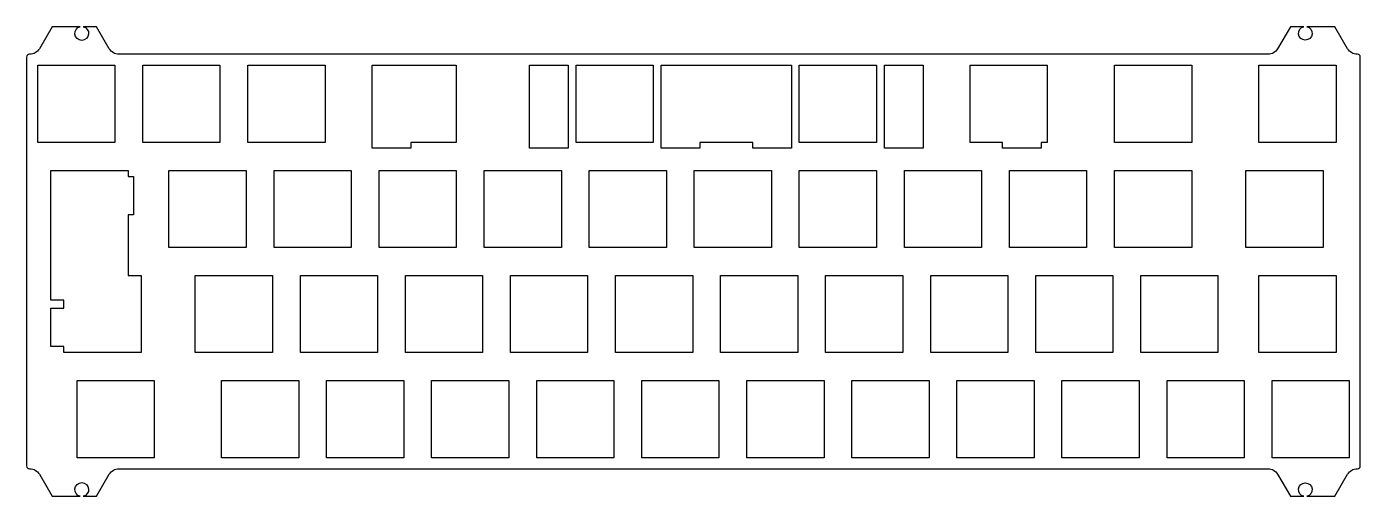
# Model space of a CAD drawing. Header units: millimetres. Extents: x -233 to 9, y -14 to 71.
import ezdxf

# ---------------------------------------------------------------- set-up
doc = ezdxf.new("R2010")
doc.units = ezdxf.units.MM
doc.layers.get('0').update_dxf_attribs({"linetype": 'CONTINUOUS'})

msp = doc.modelspace()

# ---------------------------------------------------------------- linework, layer by layer
msp.add_lwpolyline([(-220.16, 71.15), (-222.61, 71.15, -9.949874), (-223.11, 71.15), (-228.23, 71.15), (-230.54, 67.15, -0.267949), (-232.27, 66.15), (-232.34, 66.15, 0.414214), (-232.84, 65.65), (-232.84, -8.5, 0.414214), (-232.34, -9), (-232.27, -9, -0.267949), (-230.54, -10), (-228.23, -14), (-223.11, -14, -9.949874), (-222.61, -14), (-220.16, -14), (-217.85, -10, -0.267949), (-216.12, -9), (-7.72, -9, -0.267949), (-5.99, -10), (-3.68, -14), (-1.22, -14, -9.949874), (-0.73, -14), (4.39, -14), (6.7, -10, -0.267949), (8.43, -9), (8.5, -9, 0.414214), (9, -8.5), (9, 65.65, 0.414214), (8.5, 66.15), (8.43, 66.15, -0.267949), (6.7, 67.15), (4.39, 71.15), (-0.73, 71.15, -9.949874), (-1.22, 71.15), (-3.68, 71.15), (-5.99, 67.15, -0.267949), (-7.72, 66.15), (-216.12, 66.15, -0.267949), (-217.85, 67.15)], format="xyb", close=True)
for points in [[(-216.84, 64.15), (-216.84, 50.15), (-230.84, 50.15), (-230.84, 64.15)], [(-211.79, 50.15), (-211.79, 64.15), (-197.79, 64.15), (-197.79, 50.15)], [(-192.74, 50.15), (-192.74, 64.15), (-178.74, 64.15), (-178.74, 50.15)], [(-154.93, 64.15), (-154.93, 50.15), (-163.19, 50.15), (-163.19, 49.15), (-170.19, 49.15), (-170.19, 64.15)], [(-141.64, 64.15), (-134.64, 64.15), (-134.64, 49.15), (-141.64, 49.15)], [(-133.21, 50.15), (-133.21, 64.15), (-119.21, 64.15), (-119.21, 50.15)], [(-94.16, 64.15), (-94.16, 49.15), (-101.16, 49.15), (-101.16, 50.15), (-110.77, 50.15), (-110.77, 49.15), (-117.77, 49.15), (-117.77, 64.15)], [(-92.73, 64.15), (-78.73, 64.15), (-78.73, 50.15), (-92.73, 50.15)], [(-70.29, 49.15), (-77.29, 49.15), (-77.29, 64.15), (-70.29, 64.15)], [(-55.89, 49.15), (-55.89, 50.15), (-61.77, 50.15), (-61.77, 64.15), (-47.77, 64.15), (-47.77, 50.15), (-48.89, 50.15), (-48.89, 49.15)], [(-35.58, 50.15), (-35.58, 64.15), (-21.58, 64.15), (-21.58, 50.15)], [(4.62, 50.15), (-9.38, 50.15), (-9.38, 64.15), (4.62, 64.15)], [(-214.46, 45.1), (-214.46, 44.01), (-213.46, 44.01), (-213.46, 37.01), (-214.46, 37.01), (-214.46, 26.05), (-212.07, 26.05), (-212.07, 12.05), (-226.08, 12.05), (-226.08, 13.14), (-228.46, 13.14), (-228.46, 20.14), (-226.08, 20.14), (-226.08, 21.58), (-228.46, 21.58), (-228.46, 45.1)], [(-193.03, 31.1), (-207.03, 31.1), (-207.03, 45.1), (-193.03, 45.1)], [(-187.97, 31.1), (-187.97, 45.1), (-173.98, 45.1), (-173.98, 31.1)], [(-168.92, 45.1), (-154.93, 45.1), (-154.93, 31.1), (-168.92, 31.1)], [(-149.88, 31.1), (-149.88, 45.1), (-135.88, 45.1), (-135.88, 31.1)], [(-116.82, 31.1), (-130.82, 31.1), (-130.82, 45.1), (-116.82, 45.1)], [(-111.78, 45.1), (-97.78, 45.1), (-97.78, 31.1), (-111.78, 31.1)], [(-92.73, 45.1), (-78.73, 45.1), (-78.73, 31.1), (-92.73, 31.1)], [(-59.68, 45.1), (-59.68, 31.1), (-73.68, 31.1), (-73.68, 45.1)], [(-40.63, 45.1), (-40.63, 31.1), (-54.63, 31.1), (-54.63, 45.1)], [(-35.58, 45.1), (-21.58, 45.1), (-21.58, 31.1), (-35.58, 31.1)], [(-11.76, 31.1), (-11.76, 45.1), (2.24, 45.1), (2.24, 31.1)], [(-188.26, 12.05), (-202.26, 12.05), (-202.26, 26.05), (-188.26, 26.05)], [(-169.21, 26.05), (-169.21, 12.05), (-183.21, 12.05), (-183.21, 26.05)], [(-150.16, 12.05), (-164.16, 12.05), (-164.16, 26.05), (-150.16, 26.05)], [(-145.11, 12.05), (-145.11, 26.05), (-131.11, 26.05), (-131.11, 12.05)], [(-112.06, 12.05), (-126.06, 12.05), (-126.06, 26.05), (-112.06, 26.05)], [(-93.01, 12.05), (-107.01, 12.05), (-107.01, 26.05), (-93.01, 26.05)], [(-87.96, 26.05), (-73.96, 26.05), (-73.96, 12.05), (-87.96, 12.05)], [(-68.91, 26.05), (-54.91, 26.05), (-54.91, 12.05), (-68.91, 12.05)], [(-35.86, 26.05), (-35.86, 12.05), (-49.86, 12.05), (-49.86, 26.05)], [(-16.81, 12.05), (-30.81, 12.05), (-30.81, 26.05), (-16.81, 26.05)], [(4.62, 12.05), (-9.38, 12.05), (-9.38, 26.05), (4.62, 26.05)], [(-223.69, 7), (-209.69, 7), (-209.69, -7), (-223.69, -7)], [(-183.5, -7), (-197.5, -7), (-197.5, 7), (-183.5, 7)], [(-164.45, -7), (-178.45, -7), (-178.45, 7), (-164.45, 7)], [(-159.4, -7), (-159.4, 7), (-145.4, 7), (-145.4, -7)], [(-140.35, -7), (-140.35, 7), (-126.35, 7), (-126.35, -7)], [(-107.3, -7), (-121.3, -7), (-121.3, 7), (-107.3, 7)], [(-88.25, -7), (-102.25, -7), (-102.25, 7), (-88.25, 7)], [(-83.2, -7), (-83.2, 7), (-69.2, 7), (-69.2, -7)], [(-50.15, 7), (-50.15, -7), (-64.15, -7), (-64.15, 7)], [(-31.1, -7), (-45.1, -7), (-45.1, 7), (-31.1, 7)], [(-26.05, 7), (-12.05, 7), (-12.05, -7), (-26.05, -7)], [(7, 7), (7, -7), (-7, -7), (-7, 7)]]:
    msp.add_lwpolyline(points, close=True)

doc.saveas('drawing.dxf')
